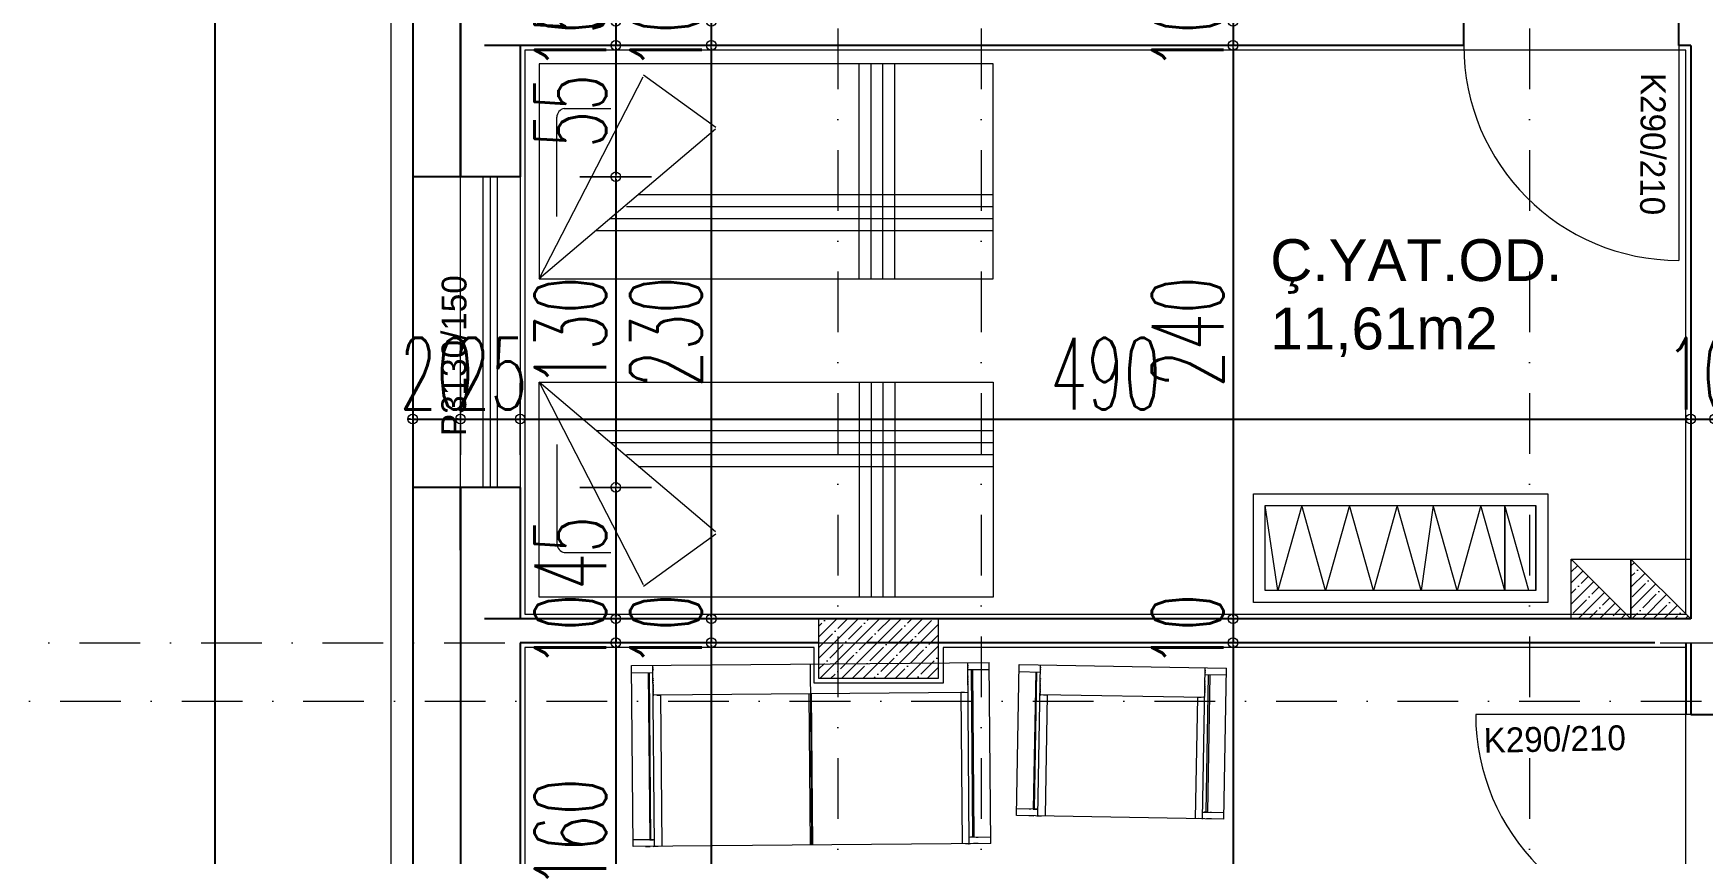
# Model space of a CAD drawing. Header units: millimetres. Extents: x -16104 to 67872, y -88009 to 12107.
# Drawn here: x 14898 to 15597, y 10002 to 10345 of the extents above; entities that cross this region are included whole.
import ezdxf

# ---------------------------------------------------------------- set-up
doc = ezdxf.new("R2010")
doc.units = ezdxf.units.MM
doc.linetypes.add('DASHDOTX2', pattern=[50.8, 25.4, -12.7, 0, -12.7])
doc.layers.get('0').update_dxf_attribs({"color": 241})
for name, color, linetype, lineweight in [('akslar', 144, 'Continuous', 20), ('baca', 46, 'Continuous', 5), ('bacas', 11, 'Continuous', 5), ('duvar', 123, 'Continuous', 25), ('emsal&kolon', 1, 'Continuous', 5), ('kapı', 3, 'Continuous', 5), ('kolon', 1, 'Continuous', 5), ('OLCU', 54, 'Continuous', 13), ('pencere', 5, 'Continuous', 5), ('POZ', 36, 'Continuous', 18), ('SıVA', 40, 'Continuous', 9), ('tefriş', 30, 'Continuous', 5), ('ÖLÇÜ', 252, 'Continuous', 20)]:
    doc.layers.add(name, color=color, linetype=linetype, lineweight=lineweight)
doc.styles.add('DIM', font='Txttw.shx', dxfattribs={"width": 0.6})
doc.styles.add('M2', font='stylu.ttf', dxfattribs={"height": 10})
doc.dimstyles.new('50', dxfattribs={"dimscale": 0, "dimtxt": 30, "dimasz": 1, "dimexe": 0, "dimexo": 2, "dimgap": 4, "dimtad": 1, "dimdec": 0, "dimzin": 0, "dimdsep": 46, "dimtxsty": 'DIM', "dimblk1": 'DOT', "dimblk2": 'DOT', "dimsah": 1, "dimcen": 1.5, "dimdle": 3, "dimse1": 1, "dimse2": 1, "dimclrd": 256, "dimclre": 9, "dimclrt": 256, "dimadec": 0, "dimazin": 0, "dimtfac": 0.24, "dimtdec": 0, "dimtix": 1, "dimtmove": 2, "dimatfit": 3, "dimldrblk": 'DOT', "dimfxl": 0, "dimtolj": 1, "dimtzin": 15, "dimarcsym": 0})

# ---------------------------------------------------------------- blocks, each defined once
blk = doc.blocks.new('NEWBLOCK4')
at = {"layer": 'bacas'}
for p, q in [((-0.8505, 0.5894), (-0.8505, 2.0869)), ((-0.093, 2.0869), (-0.8505, 2.0869)), ((-0.8205, 2.0869), (-0.8205, 1.9969)), ((-0.1205, 1.9969), (-0.1205, 2.0869)), ((-0.1205, 2.0269), (-0.1205, 2.0344)), ((-0.093, 2.0869), (-0.093, 0.5894)), ((-0.093, 2.0344), (-0.093, 2.0144)), ((-0.093, 1.9969), (-0.8505, 1.9969)), ((-0.8405, 1.9969), (-0.838, 1.9969)), ((-0.833, 1.9969), (-0.8305, 1.9969)), ((-0.8205, 2.0169), (-0.1205, 2.0169)), ((-0.1205, 2.0119), (-0.8205, 2.0119)), ((-0.7955, 1.9969), (-0.793, 1.9969)), ((-0.788, 1.9969), (-0.7855, 1.9969)), ((-0.7805, 1.9969), (-0.778, 1.9969)), ((-0.773, 1.9969), (-0.7705, 1.9969)), ((-0.768, 1.9969), (-0.763, 1.9969)), ((-0.7605, 1.9969), (-0.758, 1.9969)), ((-0.7555, 1.9969), (-0.753, 1.9969)), ((-0.7505, 1.9969), (-0.748, 1.9969)), ((-0.7455, 1.9969), (-0.743, 1.9969)), ((-0.7405, 1.9969), (-0.738, 1.9969)), ((-0.7355, 1.9969), (-0.733, 1.9969)), ((-0.7305, 1.9969), (-0.728, 1.9969)), ((-0.7255, 1.9969), (-0.7255, 0.6794)), ((-0.7255, 1.9969), (-0.7255, 1.9944)), ((-0.7255, 1.9819), (-0.7255, 1.9669)), ((-0.7255, 1.9669), (-0.093, 1.9669)), ((-0.1205, 2.0169), (-0.1205, 2.0019)), ((-0.1205, 2.0144), (-0.1205, 2.0119)), ((-0.093, 2.0019), (-0.093, 1.9819)), ((-0.093, 1.9944), (-0.093, 1.9969)), ((-0.8505, 1.3369), (-0.093, 1.3369)), ((-0.093, 1.3425), (-0.7255, 1.3425)), ((-0.093, 1.3319), (-0.7255, 1.3319)), ((-0.7255, 0.6944), (-0.7255, 0.7094)), ((-0.7255, 0.7094), (-0.093, 0.7094)), ((-0.093, 0.6794), (-0.8505, 0.6794)), ((-0.8405, 0.6794), (-0.838, 0.6794)), ((-0.833, 0.6794), (-0.8305, 0.6794)), ((-0.8205, 0.5894), (-0.8205, 0.6794)), ((-0.1205, 0.6644), (-0.8205, 0.6644)), ((-0.8205, 0.6594), (-0.1205, 0.6594)), ((-0.7955, 0.6794), (-0.793, 0.6794)), ((-0.788, 0.6794), (-0.7855, 0.6794)), ((-0.7805, 0.6794), (-0.778, 0.6794)), ((-0.773, 0.6794), (-0.7705, 0.6794)), ((-0.768, 0.6794), (-0.763, 0.6794)), ((-0.7605, 0.6794), (-0.758, 0.6794)), ((-0.7555, 0.6794), (-0.753, 0.6794)), ((-0.7505, 0.6794), (-0.748, 0.6794)), ((-0.7455, 0.6794), (-0.743, 0.6794)), ((-0.7405, 0.6794), (-0.738, 0.6794)), ((-0.7355, 0.6794), (-0.733, 0.6794)), ((-0.7305, 0.6794), (-0.728, 0.6794)), ((-0.7255, 0.6794), (-0.7255, 0.6819)), ((-0.1205, 0.6794), (-0.1205, 0.5894)), ((-0.1205, 0.6594), (-0.1205, 0.6744)), ((-0.1205, 0.6619), (-0.1205, 0.6644)), ((-0.1205, 0.6494), (-0.1205, 0.6419)), ((-0.093, 0.6744), (-0.093, 0.6944)), ((-0.093, 0.6819), (-0.093, 0.6794)), ((-0.093, 0.6419), (-0.093, 0.6619)), ((-0.093, 0.5894), (-0.8505, 0.5894))]:
    blk.add_line(p, q, dxfattribs=at)
blk = doc.blocks.new('tekli.')
at = {"layer": 'bacas'}
for p, q in [((43.44, 0), (-43.44, 0)), ((-43.44, 0), (-43.44, -63.16)), ((-38.19, 0), (-36.19, 0)), ((-34.94, 0), (-32.94, 0)), ((-34.19, 0), (-34.44, 0)), ((-34.44, 0), (-34.44, -63.16)), ((-31.44, -50.66), (-31.44, 0)), ((31.44, -50.66), (31.44, 0)), ((34.94, 0), (32.94, 0)), ((34.19, 0), (34.44, 0)), ((34.44, 0), (34.44, -63.16)), ((38.19, 0), (36.19, 0)), ((43.44, 0), (43.44, -63.16)), ((-34.44, -2.75), (-43.44, -2.75)), ((-37.44, -2.75), (-38.19, -2.75)), ((-36.44, -60.16), (-36.44, -2.75)), ((-36.44, -2.75), (-34.94, -2.75)), ((-36.19, -2.75), (-35.94, -2.75)), ((-35.94, -2.75), (-35.94, -60.16)), ((34.44, -2.75), (43.44, -2.75)), ((36.44, -2.75), (34.94, -2.75)), ((35.94, -2.75), (35.94, -60.16)), ((36.19, -2.75), (35.94, -2.75)), ((36.44, -60.16), (36.44, -2.75)), ((37.44, -2.75), (38.19, -2.75)), ((34.44, -50.66), (-34.44, -50.66)), ((-34.44, -50.66), (-34.19, -50.66)), ((-34.44, -51.16), (-34.44, -50.91)), ((-34.44, -51.66), (-34.44, -51.41)), ((-34.44, -52.16), (-34.44, -51.91)), ((-34.44, -52.66), (-34.44, -52.41)), ((-34.44, -53.16), (-34.44, -52.91)), ((-34.44, -53.66), (-34.44, -53.41)), ((-34.44, -54.16), (-34.44, -53.91)), ((-34.44, -54.91), (-34.44, -54.41)), ((-34.44, -55.41), (-34.44, -55.16)), ((-32.94, -50.66), (-31.44, -50.66)), ((32.94, -50.66), (31.44, -50.66)), ((34.44, -50.66), (34.19, -50.66)), ((34.44, -51.16), (34.44, -50.91)), ((34.44, -51.66), (34.44, -51.41)), ((34.44, -52.16), (34.44, -51.91)), ((34.44, -52.66), (34.44, -52.41)), ((34.44, -53.16), (34.44, -52.91)), ((34.44, -53.66), (34.44, -53.41)), ((34.44, -54.16), (34.44, -53.91)), ((34.44, -54.91), (34.44, -54.41)), ((34.44, -55.41), (34.44, -55.16)), ((-43.44, -60.16), (-34.44, -60.16)), ((-34.44, -56.16), (-34.44, -55.91)), ((-34.44, -56.91), (-34.44, -56.66)), ((-34.44, -57.66), (-34.44, -57.41)), ((-34.44, -61.41), (-34.44, -61.16)), ((-34.44, -62.16), (-34.44, -61.91)), ((34.44, -56.16), (34.44, -55.91)), ((34.44, -56.91), (34.44, -56.66)), ((34.44, -57.66), (34.44, -57.41)), ((43.44, -60.16), (34.44, -60.16)), ((34.44, -61.41), (34.44, -61.16)), ((34.44, -62.16), (34.44, -61.91)), ((-43.44, -63.16), (43.44, -63.16))]:
    blk.add_line(p, q, dxfattribs=at)
blk = doc.blocks.new('cv')
at = {"layer": 'tefriş', "linetype": 'ByBlock'}
for p, q in [((-13586.28, -26708.58), (-13586.28, -26744.07)), ((-13573.28, -26708.58), (-13573.28, -26744.07))]:
    blk.add_line(p, q, dxfattribs=at)
for points in [[(-13591.28, -26703.58), (-13468.02, -26703.58), (-13468.02, -26749.07), (-13591.28, -26749.07)], [(-13586.28, -26708.58), (-13473.02, -26708.58), (-13473.02, -26744.07), (-13586.28, -26744.07)]]:
    blk.add_lwpolyline(points, close=True, dxfattribs=at)
blk.add_lwpolyline([(-13583.28, -26708.58), (-13573.28, -26744.07), (-13573.28, -26708.58), (-13563.28, -26744.07), (-13553.28, -26708.58), (-13543.28, -26744.07), (-13538.28, -26708.58), (-13528.28, -26744.07), (-13518.28, -26708.58), (-13508.28, -26744.07), (-13498.28, -26708.58), (-13488.28, -26744.07), (-13478.28, -26708.58), (-13473.02, -26744.07)], dxfattribs=at)
blk = doc.blocks.new('rec')
at = {"layer": 'tefriş', "linetype": 'ByBlock'}
for p, q in [((21489.37, 4993.97), (21532.87, 4909.34)), ((21563.13, 4931.27), (21489.37, 4993.97)), ((21623.29, 4993.97), (21623.29, 4903.97)), ((21628.29, 4993.97), (21628.29, 4903.97)), ((21633.29, 4993.97), (21633.29, 4903.97)), ((21638.29, 4993.97), (21638.29, 4903.97)), ((21513.18, 4973.72), (21679.37, 4973.72)), ((21519.07, 4968.72), (21679.37, 4968.72)), ((21496.74, 4967.85), (21496.74, 4926.33)), ((21525.99, 4963.72), (21679.37, 4963.72)), ((21530.83, 4958.72), (21679.37, 4958.72)), ((21533, 4908.51), (21563.26, 4930.43)), ((21499.86, 4922.66), (21519.35, 4922.66))]:
    blk.add_line(p, q, dxfattribs=at)
blk.add_lwpolyline([(21489.37, 4993.97), (21679.37, 4993.97), (21679.37, 4903.97), (21489.37, 4903.97), (21489.37, 4993.97)], dxfattribs=at)
blk.add_arc((21500.64, 4926.49), 3.9, 182.33617, 258.52931, dxfattribs=at)
blk = doc.blocks.new('DOT')
for p, q in [((0, 15), (0, -15)), ((-2, 0), (0, 0)), ((2, 0), (0, 0))]:
    blk.add_line(p, q)
blk.add_circle((0, 0), 2)
blk = doc.blocks.new('*D4051')
at = {"layer": 'Defpoints', "color": 0, "transparency": 16777216}
for p in [(15141.71, 10355.04), (15141.71, 10350.04), (15141.71, 10350.04)]:
    blk.add_point(p, dxfattribs=at)
at = {"layer": 'OLCU', "lineweight": -2, "transparency": 16777216}
for p, q in [((15141.71, 10356.04), (15141.71, 10357.04)), ((15141.71, 10355.04), (15141.71, 10350.04)), ((15141.71, 10349.04), (15141.71, 10348.04))]:
    blk.add_line(p, q, dxfattribs=at)
for p, rotation in [((15141.71, 10355.04), 270), ((15141.71, 10350.04), 90)]:
    blk.add_blockref('DOT', p, dxfattribs=dict(at, rotation=rotation))
at = {"layer": 'OLCU', "transparency": 16777216, "insert": (15122.71, 10352.54), "char_height": 30, "attachment_point": 5, "rotation": 90, "style": 'DIM'}
blk.add_mtext('\\A1;5', dxfattribs=at)
blk = doc.blocks.new('*D4052')
at = {"layer": 'Defpoints', "color": 0, "transparency": 16777216}
for p in [(15141.71, 10350.04), (15141.71, 10340.04), (15141.71, 10340.04)]:
    blk.add_point(p, dxfattribs=at)
at = {"layer": 'OLCU', "lineweight": -2, "transparency": 16777216}
for p, q in [((15141.71, 10351.04), (15141.71, 10352.04)), ((15141.71, 10350.04), (15141.71, 10340.04)), ((15141.71, 10339.04), (15141.71, 10338.04))]:
    blk.add_line(p, q, dxfattribs=at)
for p, rotation in [((15141.71, 10350.04), 270), ((15141.71, 10340.04), 90)]:
    blk.add_blockref('DOT', p, dxfattribs=dict(at, rotation=rotation))
at = {"layer": 'OLCU', "transparency": 16777216, "insert": (15122.71, 10345.04), "char_height": 30, "attachment_point": 5, "rotation": 90, "style": 'DIM'}
blk.add_mtext('\\A1;10', dxfattribs=at)
blk = doc.blocks.new('*D4357')
at = {"layer": 'Defpoints', "color": 0, "transparency": 16777216}
for p in [(15101.71, 10340.04), (15101.71, 10285.04), (15141.71, 10285.04)]:
    blk.add_point(p, dxfattribs=at)
at = {"layer": 'OLCU', "lineweight": -2, "transparency": 16777216}
blk.add_line((15141.71, 10339.04), (15141.71, 10286.04), dxfattribs=at)
for p, rotation in [((15141.71, 10340.04), 90), ((15141.71, 10285.04), 270)]:
    blk.add_blockref('DOT', p, dxfattribs=dict(at, rotation=rotation))
at = {"layer": 'OLCU', "transparency": 16777216, "insert": (15122.71, 10312.54), "char_height": 30, "attachment_point": 5, "rotation": 90, "style": 'DIM'}
blk.add_mtext('\\A1;55', dxfattribs=at)
blk = doc.blocks.new('*D4358')
at = {"layer": 'Defpoints', "color": 0, "transparency": 16777216}
for p in [(15101.71, 10285.04), (15101.71, 10155.04), (15141.71, 10155.04)]:
    blk.add_point(p, dxfattribs=at)
at = {"layer": 'OLCU', "lineweight": -2, "transparency": 16777216}
blk.add_line((15141.71, 10284.04), (15141.71, 10156.04), dxfattribs=at)
for p, rotation in [((15141.71, 10285.04), 90), ((15141.71, 10155.04), 270)]:
    blk.add_blockref('DOT', p, dxfattribs=dict(at, rotation=rotation))
at = {"layer": 'OLCU', "transparency": 16777216, "insert": (15122.71, 10220.04), "char_height": 30, "attachment_point": 5, "rotation": 90, "style": 'DIM'}
blk.add_mtext('\\A1;130', dxfattribs=at)
blk = doc.blocks.new('*D4359')
at = {"layer": 'Defpoints', "color": 0, "transparency": 16777216}
for p in [(15101.71, 10155.04), (15101.71, 10100.04), (15141.71, 10100.04)]:
    blk.add_point(p, dxfattribs=at)
at = {"layer": 'OLCU', "lineweight": -2, "transparency": 16777216}
blk.add_line((15141.71, 10154.04), (15141.71, 10101.04), dxfattribs=at)
for p, rotation in [((15141.71, 10155.04), 90), ((15141.71, 10100.04), 270)]:
    blk.add_blockref('DOT', p, dxfattribs=dict(at, rotation=rotation))
at = {"layer": 'OLCU', "transparency": 16777216, "insert": (15122.71, 10127.54), "char_height": 30, "attachment_point": 5, "rotation": 90, "style": 'DIM'}
blk.add_mtext('\\A1;45', dxfattribs=at)
blk = doc.blocks.new('*D4053')
at = {"layer": 'Defpoints', "color": 0, "transparency": 16777216}
for p in [(15141.71, 10100.04), (15141.71, 10090.04), (15141.71, 10090.04)]:
    blk.add_point(p, dxfattribs=at)
at = {"layer": 'OLCU', "lineweight": -2, "transparency": 16777216}
for p, q in [((15141.71, 10101.04), (15141.71, 10102.04)), ((15141.71, 10100.04), (15141.71, 10090.04)), ((15141.71, 10089.04), (15141.71, 10088.04))]:
    blk.add_line(p, q, dxfattribs=at)
for p, rotation in [((15141.71, 10100.04), 270), ((15141.71, 10090.04), 90)]:
    blk.add_blockref('DOT', p, dxfattribs=dict(at, rotation=rotation))
at = {"layer": 'OLCU', "transparency": 16777216, "insert": (15122.71, 10095.04), "char_height": 30, "attachment_point": 5, "rotation": 90, "style": 'DIM'}
blk.add_mtext('\\A1;10', dxfattribs=at)
blk = doc.blocks.new('*D4360')
at = {"layer": 'Defpoints', "color": 0, "transparency": 16777216}
for p in [(15101.71, 10090.04), (15101.71, 9930.29), (15141.71, 9930.29)]:
    blk.add_point(p, dxfattribs=at)
at = {"layer": 'OLCU', "lineweight": -2, "transparency": 16777216}
blk.add_line((15141.71, 10089.04), (15141.71, 9931.29), dxfattribs=at)
for p, rotation in [((15141.71, 10090.04), 90), ((15141.71, 9930.29), 270)]:
    blk.add_blockref('DOT', p, dxfattribs=dict(at, rotation=rotation))
at = {"layer": 'OLCU', "transparency": 16777216, "insert": (15122.71, 10010.17), "char_height": 30, "attachment_point": 5, "rotation": 90, "style": 'DIM'}
blk.add_mtext('\\A1;160', dxfattribs=at)
blk = doc.blocks.new('*D4056')
at = {"layer": 'Defpoints', "color": 0, "transparency": 16777216}
for p in [(15181.71, 10350.04), (15181.71, 10340.04), (15181.71, 10340.04)]:
    blk.add_point(p, dxfattribs=at)
at = {"layer": 'OLCU', "lineweight": -2, "transparency": 16777216}
for p, q in [((15181.71, 10351.04), (15181.71, 10352.04)), ((15181.71, 10350.04), (15181.71, 10340.04)), ((15181.71, 10339.04), (15181.71, 10338.04))]:
    blk.add_line(p, q, dxfattribs=at)
for p, rotation in [((15181.71, 10350.04), 270), ((15181.71, 10340.04), 90)]:
    blk.add_blockref('DOT', p, dxfattribs=dict(at, rotation=rotation))
at = {"layer": 'OLCU', "transparency": 16777216, "insert": (15162.71, 10345.04), "char_height": 30, "attachment_point": 5, "rotation": 90, "style": 'DIM'}
blk.add_mtext('\\A1;10', dxfattribs=at)
blk = doc.blocks.new('*D4057')
at = {"layer": 'Defpoints', "color": 0, "transparency": 16777216}
for p in [(15181.71, 10340.04), (15181.71, 10100.04), (15181.71, 10100.04)]:
    blk.add_point(p, dxfattribs=at)
at = {"layer": 'OLCU', "lineweight": -2, "transparency": 16777216}
blk.add_line((15181.71, 10339.04), (15181.71, 10101.04), dxfattribs=at)
for p, rotation in [((15181.71, 10340.04), 90), ((15181.71, 10100.04), 270)]:
    blk.add_blockref('DOT', p, dxfattribs=dict(at, rotation=rotation))
at = {"layer": 'OLCU', "transparency": 16777216, "insert": (15162.71, 10220.04), "char_height": 30, "attachment_point": 5, "rotation": 90, "style": 'DIM'}
blk.add_mtext('\\A1;230', dxfattribs=at)
blk = doc.blocks.new('*D4058')
at = {"layer": 'Defpoints', "color": 0, "transparency": 16777216}
for p in [(15181.71, 10100.04), (15181.71, 10090.04), (15181.71, 10090.04)]:
    blk.add_point(p, dxfattribs=at)
at = {"layer": 'OLCU', "lineweight": -2, "transparency": 16777216}
for p, q in [((15181.71, 10101.04), (15181.71, 10102.04)), ((15181.71, 10100.04), (15181.71, 10090.04)), ((15181.71, 10089.04), (15181.71, 10088.04))]:
    blk.add_line(p, q, dxfattribs=at)
for p, rotation in [((15181.71, 10100.04), 270), ((15181.71, 10090.04), 90)]:
    blk.add_blockref('DOT', p, dxfattribs=dict(at, rotation=rotation))
at = {"layer": 'OLCU', "transparency": 16777216, "insert": (15162.71, 10095.04), "char_height": 30, "attachment_point": 5, "rotation": 90, "style": 'DIM'}
blk.add_mtext('\\A1;10', dxfattribs=at)
blk = doc.blocks.new('*D4059')
at = {"layer": 'Defpoints', "color": 0, "transparency": 16777216}
for p in [(15181.71, 10090.04), (15181.71, 9640.54), (15181.71, 9640.54)]:
    blk.add_point(p, dxfattribs=at)
at = {"layer": 'OLCU', "lineweight": -2, "transparency": 16777216}
blk.add_line((15181.71, 10089.04), (15181.71, 9641.54), dxfattribs=at)
for p, rotation in [((15181.71, 10090.04), 90), ((15181.71, 9640.54), 270)]:
    blk.add_blockref('DOT', p, dxfattribs=dict(at, rotation=rotation))
at = {"layer": 'OLCU', "transparency": 16777216, "insert": (15162.71, 9865.29), "char_height": 30, "attachment_point": 5, "rotation": 90, "style": 'DIM'}
blk.add_mtext('\\A1;450', dxfattribs=at)
blk = doc.blocks.new('*D4070')
at = {"layer": 'Defpoints', "color": 0, "transparency": 16777216}
for p in [(15400.12, 10350.04), (15400.12, 10340.04), (15400.12, 10340.04)]:
    blk.add_point(p, dxfattribs=at)
at = {"layer": 'OLCU', "lineweight": -2, "transparency": 16777216}
for p, q in [((15400.12, 10351.04), (15400.12, 10352.04)), ((15400.12, 10350.04), (15400.12, 10340.04)), ((15400.12, 10339.04), (15400.12, 10338.04))]:
    blk.add_line(p, q, dxfattribs=at)
for p, rotation in [((15400.12, 10350.04), 270), ((15400.12, 10340.04), 90)]:
    blk.add_blockref('DOT', p, dxfattribs=dict(at, rotation=rotation))
at = {"layer": 'OLCU', "transparency": 16777216, "insert": (15381.12, 10345.04), "char_height": 30, "attachment_point": 5, "rotation": 90, "style": 'DIM'}
blk.add_mtext('\\A1;10', dxfattribs=at)
blk = doc.blocks.new('*D4394')
at = {"layer": 'Defpoints', "color": 0, "transparency": 16777216}
for p in [(15076.71, 10183.66), (15056.71, 10155.04), (15076.71, 10155.04)]:
    blk.add_point(p, dxfattribs=at)
at = {"layer": 'OLCU', "lineweight": -2, "transparency": 16777216}
for p, q in [((15055.71, 10183.66), (15054.71, 10183.66)), ((15056.71, 10183.66), (15076.71, 10183.66)), ((15077.71, 10183.66), (15078.71, 10183.66))]:
    blk.add_line(p, q, dxfattribs=at)
blk.add_blockref('DOT', (15056.71, 10183.66), dxfattribs=at)
at = {"layer": 'OLCU', "lineweight": -2, "transparency": 16777216, "rotation": 180}
blk.add_blockref('DOT', (15076.71, 10183.66), dxfattribs=at)
at = {"layer": 'OLCU', "transparency": 16777216, "insert": (15066.71, 10202.66), "char_height": 30, "attachment_point": 5, "style": 'DIM'}
blk.add_mtext('\\A1;20', dxfattribs=at)
blk = doc.blocks.new('*D4092')
at = {"layer": 'Defpoints', "color": 0, "transparency": 16777216}
for p in [(15076.71, 10183.66), (15101.71, 10183.66), (15101.71, 10183.66)]:
    blk.add_point(p, dxfattribs=at)
at = {"layer": 'OLCU', "lineweight": -2, "transparency": 16777216}
for p, q in [((15075.71, 10183.66), (15074.71, 10183.66)), ((15076.71, 10183.66), (15101.71, 10183.66)), ((15102.71, 10183.66), (15103.71, 10183.66))]:
    blk.add_line(p, q, dxfattribs=at)
blk.add_blockref('DOT', (15076.71, 10183.66), dxfattribs=at)
at = {"layer": 'OLCU', "lineweight": -2, "transparency": 16777216, "rotation": 180}
blk.add_blockref('DOT', (15101.71, 10183.66), dxfattribs=at)
at = {"layer": 'OLCU', "transparency": 16777216, "insert": (15089.21, 10202.66), "char_height": 30, "attachment_point": 5, "style": 'DIM'}
blk.add_mtext('\\A1;25', dxfattribs=at)
blk = doc.blocks.new('*D4093')
at = {"layer": 'Defpoints', "color": 0, "transparency": 16777216}
for p in [(15101.71, 10183.66), (15591.71, 10183.66), (15591.71, 10183.66)]:
    blk.add_point(p, dxfattribs=at)
at = {"layer": 'OLCU', "lineweight": -2, "transparency": 16777216}
blk.add_line((15102.71, 10183.66), (15590.71, 10183.66), dxfattribs=at)
at = {"layer": 'OLCU', "lineweight": -2, "transparency": 16777216, "rotation": 180}
blk.add_blockref('DOT', (15101.71, 10183.66), dxfattribs=at)
at = {"layer": 'OLCU', "lineweight": -2, "transparency": 16777216}
blk.add_blockref('DOT', (15591.71, 10183.66), dxfattribs=at)
at = {"layer": 'OLCU', "transparency": 16777216, "insert": (15346.71, 10202.66), "char_height": 30, "attachment_point": 5, "style": 'DIM'}
blk.add_mtext('\\A1;490', dxfattribs=at)
blk = doc.blocks.new('*D4094')
at = {"layer": 'Defpoints', "color": 0, "transparency": 16777216}
for p in [(15591.71, 10183.66), (15601.71, 10183.66), (15601.71, 10183.66)]:
    blk.add_point(p, dxfattribs=at)
at = {"layer": 'OLCU', "lineweight": -2, "transparency": 16777216}
for p, q in [((15590.71, 10183.66), (15589.71, 10183.66)), ((15591.71, 10183.66), (15601.71, 10183.66)), ((15602.71, 10183.66), (15603.71, 10183.66))]:
    blk.add_line(p, q, dxfattribs=at)
blk.add_blockref('DOT', (15591.71, 10183.66), dxfattribs=at)
at = {"layer": 'OLCU', "lineweight": -2, "transparency": 16777216, "rotation": 180}
blk.add_blockref('DOT', (15601.71, 10183.66), dxfattribs=at)
at = {"layer": 'OLCU', "transparency": 16777216, "insert": (15596.71, 10202.66), "char_height": 30, "attachment_point": 5, "style": 'DIM'}
blk.add_mtext('\\A1;10', dxfattribs=at)
blk = doc.blocks.new('*D4324')
at = {"layer": 'Defpoints', "color": 0, "transparency": 16777216}
for p in [(14974, 10470.04), (15076.71, 10470.04), (15076.71, 9465.54)]:
    blk.add_point(p, dxfattribs=at)
at = {"layer": 'OLCU', "lineweight": -2, "transparency": 16777216}
blk.add_line((14974, 9466.54), (14974, 10469.04), dxfattribs=at)
for p, rotation in [((14974, 10470.04), 90), ((14974, 9465.54), 270)]:
    blk.add_blockref('DOT', p, dxfattribs=dict(at, rotation=rotation))
at = {"layer": 'OLCU', "transparency": 16777216, "insert": (14955, 9967.79), "char_height": 30, "attachment_point": 5, "rotation": 90, "style": 'DIM'}
blk.add_mtext('\\A1;1005', dxfattribs=at)
blk = doc.blocks.new('*D4305')
at = {"layer": 'Defpoints', "color": 0, "transparency": 16777216}
for p in [(15400.12, 10340.04), (15400.12, 10100.04), (15400.12, 10100.04)]:
    blk.add_point(p, dxfattribs=at)
at = {"layer": 'OLCU', "lineweight": -2, "transparency": 16777216}
blk.add_line((15400.12, 10339.04), (15400.12, 10101.04), dxfattribs=at)
for p, rotation in [((15400.12, 10340.04), 90), ((15400.12, 10100.04), 270)]:
    blk.add_blockref('DOT', p, dxfattribs=dict(at, rotation=rotation))
at = {"layer": 'OLCU', "transparency": 16777216, "insert": (15381.12, 10220.04), "char_height": 30, "attachment_point": 5, "rotation": 90, "style": 'DIM'}
blk.add_mtext('\\A1;240', dxfattribs=at)
blk = doc.blocks.new('*D4306')
at = {"layer": 'Defpoints', "color": 0, "transparency": 16777216}
for p in [(15400.12, 10100.04), (15400.12, 10090.04), (15400.12, 10090.04)]:
    blk.add_point(p, dxfattribs=at)
at = {"layer": 'OLCU', "lineweight": -2, "transparency": 16777216}
for p, q in [((15400.12, 10101.04), (15400.12, 10102.04)), ((15400.12, 10100.04), (15400.12, 10090.04)), ((15400.12, 10089.04), (15400.12, 10088.04))]:
    blk.add_line(p, q, dxfattribs=at)
for p, rotation in [((15400.12, 10100.04), 270), ((15400.12, 10090.04), 90)]:
    blk.add_blockref('DOT', p, dxfattribs=dict(at, rotation=rotation))
at = {"layer": 'OLCU', "transparency": 16777216, "insert": (15381.12, 10095.04), "char_height": 30, "attachment_point": 5, "rotation": 90, "style": 'DIM'}
blk.add_mtext('\\A1;10', dxfattribs=at)
blk = doc.blocks.new('*D4307')
at = {"layer": 'Defpoints', "color": 0, "transparency": 16777216}
for p in [(15400.12, 10090.04), (15400.12, 9490.54), (15400.12, 9490.54)]:
    blk.add_point(p, dxfattribs=at)
at = {"layer": 'OLCU', "lineweight": -2, "transparency": 16777216}
blk.add_line((15400.12, 10089.04), (15400.12, 9491.54), dxfattribs=at)
for p, rotation in [((15400.12, 10090.04), 90), ((15400.12, 9490.54), 270)]:
    blk.add_blockref('DOT', p, dxfattribs=dict(at, rotation=rotation))
at = {"layer": 'OLCU', "transparency": 16777216, "insert": (15381.12, 9790.29), "char_height": 30, "attachment_point": 5, "rotation": 90, "style": 'DIM'}
blk.add_mtext('\\A1;600', dxfattribs=at)

msp = doc.modelspace()

# ---------------------------------------------------------------- hatches: boundary and pattern name
at = {"layer": 'kolon'}
h = msp.add_hatch(dxfattribs=at)
h.set_pattern_fill('ANSI35,_O', color=256)
h.set_pattern_definition([(45, (10553.689, 6128.949), (-4.490128, 4.490128), []), (45, (10558.179, 6128.949), (-4.490128, 4.490128), [7.9375, -1.5875, 0, -1.5875])])
h.paths.add_polyline_path([(15276.71, 10075.04), (15276.71, 10100.04), (15226.71, 10100.04), (15226.71, 10075.04)])
at = {"layer": 'ÖLÇÜ'}
h = msp.add_hatch(dxfattribs=at)
h.set_pattern_fill('ANSI35,_O', color=256)
h.set_pattern_definition([(45, (-15.838, 49480.853), (-4.4901281, 4.4901281), []), (45, (-11.348, 49480.853), (-4.4901281, 4.4901281), [7.9375, -1.5875, 0, -1.5875])])
h.paths.add_polyline_path([(15541.71, 10125.04), (15541.71, 10123.04), (15543.71, 10123.04)])
h.paths.add_polyline_path([(15543.71, 10123.04), (15541.71, 10123.04), (15541.71, 10100.54), (15566.21, 10100.54)])
h.paths.add_polyline_path([(15566.21, 10100.54), (15541.71, 10100.54), (15541.71, 10100.04), (15566.71, 10100.04)])
h.paths.add_polyline_path([(15568.71, 10123.04), (15566.71, 10123.04), (15566.71, 10100.54), (15589.71, 10100.54), (15589.71, 10102.04)])
h.paths.add_polyline_path([(15566.71, 10125.04), (15566.71, 10123.04), (15568.71, 10123.04)])
h.paths.add_polyline_path([(15589.71, 10100.54), (15566.71, 10100.54), (15566.71, 10100.04), (15589.71, 10100.04)])
h.paths.add_polyline_path([(15591.21, 10100.54), (15589.71, 10100.54), (15589.71, 10100.04), (15591.71, 10100.04)])
h.paths.add_polyline_path([(15589.71, 10102.04), (15589.71, 10100.54), (15591.21, 10100.54)])

# ---------------------------------------------------------------- linework, layer by layer
at = {"layer": 'akslar', "linetype": 'DASHDOTX2'}
for p, q in [((15234.67, 11925.04), (15234.67, 9115.54)), ((15294.71, 11925.04), (15294.71, 9115.54)), ((15524.21, 11925.04), (15524.21, 9115.54)), ((14102.79, 10090.04), (17152.79, 10090.04)), ((14094.71, 10065.54), (17144.71, 10065.54))]:
    msp.add_line(p, q, dxfattribs=at)
at = {"layer": 'baca'}
for points in [[(15541.71, 10125.04), (15566.71, 10125.04), (15566.71, 10100.04), (15541.71, 10100.04), (15541.71, 10125.04), (15566.71, 10100.04)], [(15566.71, 10125.04), (15591.71, 10125.04), (15591.71, 10100.04), (15566.71, 10100.04), (15566.71, 10125.04), (15591.71, 10100.04)]]:
    msp.add_lwpolyline(points, dxfattribs=at)
at = {"layer": 'duvar'}
for p, q in [((15056.71, 10405.04), (15056.71, 9800.29)), ((15056.71, 10355.04), (15056.71, 10285.04)), ((15076.71, 10285.04), (15076.71, 10355.04)), ((15076.71, 10355.04), (15076.71, 10285.04)), ((15076.71, 10355.04), (15076.71, 10285.04)), ((15496.71, 10340.04), (15496.71, 10350.04)), ((15586.71, 10340.04), (15586.71, 10350.04)), ((15496.71, 10340.04), (15086.71, 10340.04)), ((15101.71, 10340.04), (15101.71, 10285.04)), ((15591.71, 10340.04), (15586.71, 10340.04)), ((15591.71, 10340.04), (15591.71, 10100.04)), ((15101.71, 10285.04), (15056.71, 10285.04)), ((15056.71, 10155.04), (15056.71, 9930.29)), ((15101.71, 10155.04), (15056.71, 10155.04)), ((15076.71, 10128.79), (15076.71, 10155.04)), ((15076.71, 10155.04), (15076.71, 10128.79)), ((15076.71, 10155.04), (15076.71, 9930.29)), ((15101.71, 10155.04), (15101.71, 10100.04)), ((15101.71, 10155.04), (15101.71, 10100.04)), ((15076.71, 10128.79), (15076.71, 9998.79)), ((15101.71, 10120.04), (15101.71, 10100.04)), ((15591.71, 10100.04), (15086.71, 10100.04)), ((15226.71, 10090.04), (15101.71, 10090.04)), ((15101.71, 10090.04), (15101.71, 9930.29)), ((15576.71, 10090.04), (15246.71, 10090.04)), ((15589.71, 10090.04), (15589.71, 10060.04)), ((15591.71, 10090.04), (15591.71, 10060.04)), ((15591.71, 10060.04), (15601.71, 10060.04))]:
    msp.add_line(p, q, dxfattribs=at)
at = {"layer": 'emsal&kolon'}
msp.add_lwpolyline([(15226.71, 10075.04), (15226.71, 10100.04), (15276.71, 10100.04), (15276.71, 10075.04), (15226.71, 10075.04)], dxfattribs=at)
at = {"layer": 'kapı'}
for p, q in [((15586.71, 10340.04), (15586.71, 10250.04)), ((15591.71, 10060.04), (15501.71, 10060.04))]:
    msp.add_line(p, q, dxfattribs=at)
for centre in [(15586.71, 10340.04), (15591.71, 10060.04)]:
    msp.add_arc(centre, 90, 180, 270, dxfattribs=at)
at = {"layer": 'pencere'}
for p, q in [((15076.71, 10155.04), (15076.71, 10285.04)), ((15086.21, 10155.04), (15086.21, 10285.04)), ((15089.21, 10155.04), (15089.21, 10285.04)), ((15092.21, 10155.04), (15092.21, 10285.04)), ((15101.71, 10285.04), (15101.71, 10155.04))]:
    msp.add_line(p, q, dxfattribs=at)
at = {"layer": 'SıVA'}
for points in [[(16184.71, 10217.04), (16184.71, 9702.54), (16049.71, 9702.54), (16049.71, 9442.54), (15267.71, 9442.54), (15267.71, 9612.54), (15047.71, 9612.54), (15047.71, 10467.04), (14585.71, 10467.04), (14585.71, 10981.73), (14415.71, 10981.73), (14415.71, 11434.04), (14705.71, 11434.04), (14705.71, 11604.04), (16527.71, 11604.04), (16527.71, 11434.04), (16817.71, 11434.04), (16817.71, 10981.73), (16647.71, 10981.73), (16647.71, 10487.04), (16487.71, 10487.04), (16487.71, 10217.04)], [(15511.71, 10338.04), (15103.71, 10338.04), (15103.71, 10102.04), (15589.71, 10102.04), (15589.71, 10338.04)], [(15303.71, 9492.54), (15589.71, 9492.54), (15589.71, 9970.04), (15589.71, 10088.04), (15278.71, 10088.04), (15278.71, 10073.04), (15224.71, 10073.04), (15224.71, 10088.04), (15103.71, 10088.04), (15103.71, 9930.29), (15103.71, 9642.54), (15224.71, 9642.54), (15224.71, 9652.54), (15263.71, 9652.54), (15263.71, 9642.54), (15303.71, 9642.54)]]:
    msp.add_lwpolyline(points, close=True, dxfattribs=at)
at = {"layer": 'tefriş', "linetype": 'ByBlock'}
for p, q in [((15243.57, 10242.3), (15243.57, 10332.3)), ((15248.57, 10242.3), (15248.57, 10332.3)), ((15253.57, 10242.3), (15253.57, 10332.3)), ((15258.57, 10242.3), (15258.57, 10332.3)), ((15109.64, 10242.3), (15153.14, 10326.93)), ((15153.27, 10327.76), (15183.54, 10305.84)), ((15117.02, 10268.43), (15117.02, 10309.95)), ((15120.14, 10313.61), (15139.62, 10313.61)), ((15183.41, 10305.01), (15109.64, 10242.3)), ((15146.27, 10272.55), (15299.64, 10272.55)), ((15151.11, 10277.55), (15299.64, 10277.55)), ((15139.34, 10267.55), (15299.64, 10267.55)), ((15133.46, 10262.55), (15299.64, 10262.55))]:
    msp.add_line(p, q, dxfattribs=at)
msp.add_lwpolyline([(15109.64, 10242.3), (15299.64, 10242.3), (15299.64, 10332.3), (15109.64, 10332.3), (15109.64, 10242.3)], dxfattribs=at)
msp.add_arc((15120.91, 10309.79), 3.9, 101.47069, 177.66383, dxfattribs=at)

# ---------------------------------------------------------------- block references
at = {"layer": 'duvar'}
msp.add_blockref('rec', (-6379.72, 5205.12), dxfattribs=at)
at = {"layer": 'tefriş', "rotation": 180}
msp.add_blockref('cv', (1940.62, -16596.67), dxfattribs=at)
at = {"layer": 'tefriş', "xscale": 99.99999999999761, "yscale": 99.99999999999761, "zscale": 99.99999999999761, "rotation": 270.4785116298202}
msp.add_blockref('NEWBLOCK4', (15090.07, 9994.95), dxfattribs=at)
at = {"layer": 'tefriş', "xscale": -1, "rotation": 178.9850771958462}
msp.add_blockref('tekli.', (15352.88, 10017), dxfattribs=at)

# ---------------------------------------------------------------- texts
at = {"layer": 'emsal&kolon', "char_height": 17.5, "width": 1076.8413, "attachment_point": 9}
for s, insert in [('{\\fArial|b0|i0|c162|p34;Ç.YAT.OD.}', (15537.92, 10236.02)), ('{\\fArial|b0|i0|c162|p34;11,61m2}', (15510.87, 10209.54))]:
    msp.add_mtext(s, dxfattribs=dict(at, insert=insert))
at = {"layer": 'POZ', "style": 'M2', "flags": 4}
for tag, p, rotation in [('K290/210', (15570.88, 10328.54), 269.63996), ('P3130/150', (15079.05, 10176.53), 89.83596), ('K290/210', (15505.14, 10043.93), 1.13919)]:
    msp.add_attdef(tag, p, 'K1 80/210', height=10.4, rotation=rotation, dxfattribs=at)

# ---------------------------------------------------------------- dimensions: what is measured, and where the dimension line sits
at = {"layer": 'OLCU'}
dim = msp.add_aligned_dim(p1=(15076.70643821, 9465.54463968), p2=(15076.70643821, 10470.04463968), distance=102.70769654, dimstyle='50', override={"dimscale": 1}, dxfattribs=at)
dim.commit()
dim.dimension.update_dxf_attribs({"geometry": '*D4324', "text_midpoint": (14954.99874167, 9967.79463968)})
for base, p1, p2, picture, middle in [((15141.71, 10340.04), (15141.71, 10350.04), (15141.71, 10340.04), '*D4052', (15122.71, 10345.04)), ((15141.71, 10350.04), (15141.71, 10355.04), (15141.71, 10350.04), '*D4051', (15122.71, 10352.54)), ((15181.71, 10340.04), (15181.71, 10350.04), (15181.71, 10340.04), '*D4056', (15162.71, 10345.04)), ((15400.12, 10340.04), (15400.12, 10350.04), (15400.12, 10340.04), '*D4070', (15381.12, 10345.04)), ((15141.71, 10285.04), (15101.71, 10340.04), (15101.71, 10285.04), '*D4357', (15122.71, 10312.54)), ((15400.12, 10100.04), (15400.12, 10340.04), (15400.12, 10100.04), '*D4305', (15381.12, 10220.04)), ((15141.71, 10155.04), (15101.71, 10285.04), (15101.71, 10155.04), '*D4358', (15122.71, 10220.04)), ((15141.71, 10090.04), (15141.71, 10100.04), (15141.71, 10090.04), '*D4053', (15122.71, 10095.04)), ((15181.71, 10090.04), (15181.71, 10100.04), (15181.71, 10090.04), '*D4058', (15162.71, 10095.04)), ((15400.12, 10090.04), (15400.12, 10100.04), (15400.12, 10090.04), '*D4306', (15381.12, 10095.04)), ((15141.71, 9930.29), (15101.71, 10090.04), (15101.71, 9930.29), '*D4360', (15122.71, 10010.17)), ((15181.70643821, 9640.54463968), (15181.70643821, 10090.04463968), (15181.70643821, 9640.54463968), '*D4059', (15162.70643821, 9865.29463968)), ((15400.12448731, 9490.54463968), (15400.12448731, 10090.04463968), (15400.12448731, 9490.54463968), '*D4307', (15381.12448731, 9790.29463968))]:
    dim = msp.add_linear_dim(base=base, p1=p1, p2=p2, angle=90, dimstyle='50', override={"dimscale": 1}, dxfattribs=at)
    dim.commit()
    dim.dimension.update_dxf_attribs({"geometry": picture, "text_midpoint": middle})
for base, p1, p2, text, picture, middle in [((15181.71, 10100.04), (15181.71, 10340.04), (15181.71, 10100.04), '230', '*D4057', (15162.71, 10220.04)), ((15141.71, 10100.04), (15101.71, 10155.04), (15101.71, 10100.04), '45', '*D4359', (15122.71, 10127.54))]:
    dim = msp.add_linear_dim(base=base, p1=p1, p2=p2, angle=90, text=text, dimstyle='50', override={"dimscale": 1}, dxfattribs=at)
    dim.commit()
    dim.dimension.update_dxf_attribs({"geometry": picture, "text_midpoint": middle})
for base, p1, p2, picture, middle in [((15076.71, 10183.66), (15056.71, 10155.04), (15076.71, 10155.04), '*D4394', (15066.71, 10202.66)), ((15101.71, 10183.66), (15076.71, 10183.66), (15101.71, 10183.66), '*D4092', (15089.21, 10202.66)), ((15591.71, 10183.66), (15101.71, 10183.66), (15591.71, 10183.66), '*D4093', (15346.71, 10202.66)), ((15601.71, 10183.66), (15591.71, 10183.66), (15601.71, 10183.66), '*D4094', (15596.71, 10202.66))]:
    dim = msp.add_linear_dim(base=base, p1=p1, p2=p2, dimstyle='50', override={"dimscale": 1}, dxfattribs=at)
    dim.commit()
    dim.dimension.update_dxf_attribs({"geometry": picture, "text_midpoint": middle})

doc.saveas('drawing.dxf')
